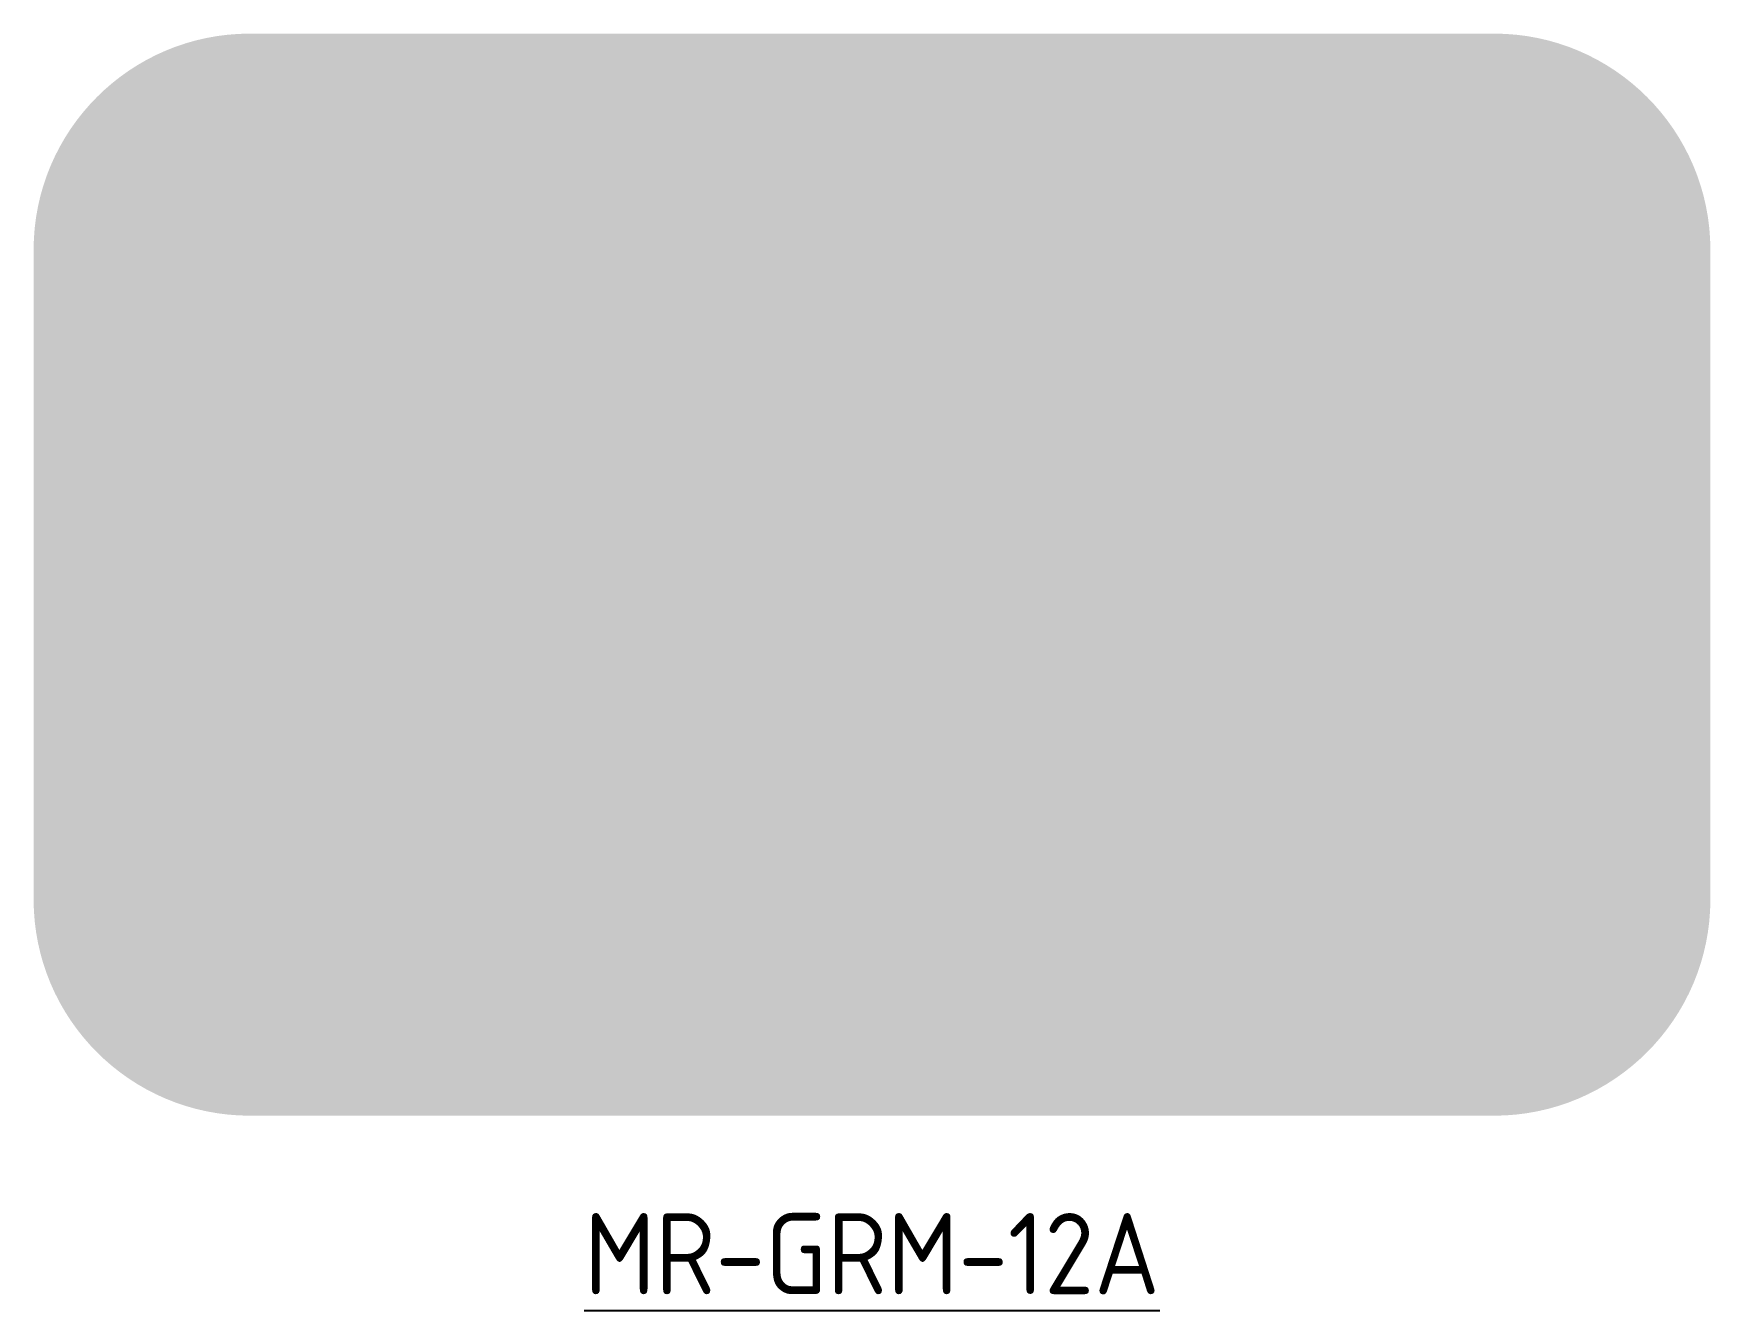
# Model space of a CAD drawing. Extents: x -31 to 31, y -7.2 to 40.
import ezdxf

# ---------------------------------------------------------------- set-up
doc = ezdxf.new("R2010")
doc.units = 0
doc.layers.add('_GREEN-ST', color=96, linetype='Continuous')
doc.layers.add('T35', color=3, linetype='Continuous')
doc.layers.add('_YELLOW', color=7, linetype='Continuous', true_color=0xfedb00)
doc.styles.add('T35', font='isocp2.shx', dxfattribs={"height": 3.5})

msp = doc.modelspace()

# ---------------------------------------------------------------- hatches: boundary and pattern name
at = {"layer": '_GREEN-ST'}
h = msp.add_hatch(color=256, dxfattribs=at)
h.dxf.hatch_style = 1
edge = h.paths.add_edge_path(flags=16)
edge.add_line((2.2, 23.10000000000009), (13.2, 22.30000000000009))
edge.add_line((13.2, 22.30000000000009), (11.25601058426692, 28.43766284114054))
edge.add_arc((12.4, 28.80000000000009), 1.199999999999892, 50.30092651652973, 197.5746200584543, ccw=False)
edge.add_line((13.16650645078407, 29.72329186117195), (23.76650645078407, 20.92329186117195))
edge.add_arc((22.99999999999982, 20.00000000000009), 1.200000000000027, -50.30092651652302, 50.30092651652302, ccw=False)
edge.add_line((23.76650645078407, 19.07670813882823), (13.16650645078426, 10.27670813882823))
edge.add_arc((12.4, 11.20000000000009), 1.200000000000027, 162.4253799415525, 309.699073483477, ccw=False)
edge.add_line((11.25601058426673, 11.56233715885956), (13.2, 17.70000000000009))
edge.add_line((13.2, 17.70000000000009), (2.200000000000001, 16.90000000000009))
edge.add_line((2.2, 16.90000000000009), (2.2, 23.10000000000009))
edge = h.paths.add_edge_path(flags=16)
edge.add_line((-2.2, 16.90000000000009), (-13.2, 17.70000000000009))
edge.add_line((-13.2, 17.70000000000009), (-11.25601058426692, 11.56233715885964))
edge.add_arc((-12.4, 11.20000000000009), 1.199999999999892, -129.69907348347027, 17.574620058454286, ccw=False)
edge.add_line((-13.16650645078407, 10.27670813882824), (-23.76650645078407, 19.07670813882824))
edge.add_arc((-22.99999999999982, 20.00000000000009), 1.200000000000027, 129.699073483477, 230.3009265165231, ccw=False)
edge.add_line((-23.76650645078407, 20.92329186117195), (-13.16650645078426, 29.72329186117195))
edge.add_arc((-12.4, 28.80000000000009), 1.200000000000027, -17.574620058447522, 129.699073483477, ccw=False)
edge.add_line((-11.25601058426673, 28.43766284114063), (-13.2, 22.30000000000009))
edge.add_line((-13.2, 22.30000000000009), (-2.200000000000001, 23.10000000000009))
edge.add_line((-2.2, 23.10000000000009), (-2.2, 16.90000000000009))
edge = h.paths.add_edge_path()
edge.add_arc((-23, 8), 3.2, 180, 270)
edge.add_line((-23, 4.800000000000001), (23, 4.800000000000001))
edge.add_arc((23, 8), 3.2, 270, 360)
edge.add_line((26.2, 8), (26.2, 32))
edge.add_arc((23, 32), 3.2, 0, 90)
edge.add_line((23, 35.2), (-23, 35.2))
edge.add_arc((-23, 32), 3.2, 90, 180)
edge.add_line((-26.2, 32), (-26.2, 8))
at = {"layer": '_YELLOW'}
h = msp.add_hatch(color=256, dxfattribs=at)
h.dxf.hatch_style = 1
edge = h.paths.add_edge_path(flags=16)
edge.add_arc((-23, 8), 3.2, 180, 270)
edge.add_line((-23, 4.800000000000001), (23, 4.800000000000001))
edge.add_arc((23, 8), 3.2, 270, 360)
edge.add_line((26.2, 8), (26.2, 32))
edge.add_arc((23, 32), 3.2, 0, 90)
edge.add_line((23, 35.2), (-23, 35.2))
edge.add_arc((-23, 32), 3.2, 90, 180)
edge.add_line((-26.2, 32), (-26.2, 8))
edge = h.paths.add_edge_path()
edge.add_arc((-23, 8), 8, 180, 270)
edge.add_line((-23, 0), (23, 0))
edge.add_arc((23, 8), 8, 270, 360)
edge.add_line((31, 8), (31, 32))
edge.add_arc((23, 32), 8, 0, 90)
edge.add_line((23, 40), (-23, 40))
edge.add_arc((-23, 32), 8, 90, 180)
edge.add_line((-31, 32), (-31, 8))
h = msp.add_hatch(color=256, dxfattribs=at)
h.dxf.hatch_style = 1
edge = h.paths.add_edge_path()
edge.add_line((2.2, 23.10000000000009), (13.2, 22.30000000000009))
edge.add_line((13.2, 22.30000000000009), (11.25601058426692, 28.43766284114054))
edge.add_arc((12.4, 28.80000000000009), 1.199999999999892, 50.30092651652973, 197.5746200584543, ccw=False)
edge.add_line((13.16650645078407, 29.72329186117195), (23.76650645078407, 20.92329186117195))
edge.add_arc((22.99999999999982, 20.00000000000009), 1.200000000000027, -50.30092651652302, 50.30092651652302, ccw=False)
edge.add_line((23.76650645078407, 19.07670813882823), (13.16650645078426, 10.27670813882823))
edge.add_arc((12.4, 11.20000000000009), 1.200000000000027, 162.4253799415525, 309.699073483477, ccw=False)
edge.add_line((11.25601058426673, 11.56233715885956), (13.2, 17.70000000000009))
edge.add_line((13.2, 17.70000000000009), (2.200000000000001, 16.90000000000009))
edge.add_line((2.2, 16.90000000000009), (2.2, 23.10000000000009))
edge = h.paths.add_edge_path()
edge.add_line((-2.2, 16.90000000000009), (-13.2, 17.70000000000009))
edge.add_line((-13.2, 17.70000000000009), (-11.25601058426692, 11.56233715885964))
edge.add_arc((-12.4, 11.20000000000009), 1.199999999999892, -129.69907348347027, 17.574620058454286, ccw=False)
edge.add_line((-13.16650645078407, 10.27670813882824), (-23.76650645078407, 19.07670813882824))
edge.add_arc((-22.99999999999982, 20.00000000000009), 1.200000000000027, 129.699073483477, 230.3009265165231, ccw=False)
edge.add_line((-23.76650645078407, 20.92329186117195), (-13.16650645078426, 29.72329186117195))
edge.add_arc((-12.4, 28.80000000000009), 1.200000000000027, -17.574620058447522, 129.699073483477, ccw=False)
edge.add_line((-11.25601058426673, 28.43766284114063), (-13.2, 22.30000000000009))
edge.add_line((-13.2, 22.30000000000009), (-2.200000000000001, 23.10000000000009))
edge.add_line((-2.2, 23.10000000000009), (-2.2, 16.90000000000009))

# ---------------------------------------------------------------- texts
at = {"layer": 'T35', "insert": (0, -3.6), "char_height": 3, "attachment_point": 2, "style": 'T35'}
msp.add_mtext('{\\LMR-GRM-12A}', dxfattribs=at)

doc.saveas('drawing.dxf')
